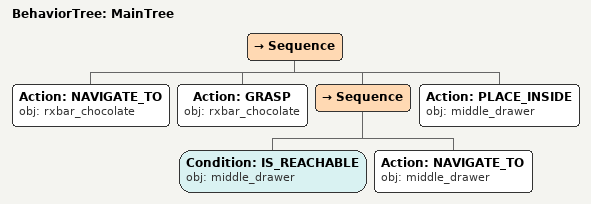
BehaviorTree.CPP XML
<root main_tree_to_execute="MainTree">
  <BehaviorTree ID="MainTree">
    <Sequence>
      <!-- Navigate to rxbar_chocolate -->
      <Action ID="NAVIGATE_TO" obj="rxbar_chocolate" />
      <!-- Grasp rxbar_chocolate -->
      <Action ID="GRASP" obj="rxbar_chocolate" />
      <Sequence>
        <!-- Check middle_drawer is reachable before NAVIGATE_TO -->
        <Condition ID="IS_REACHABLE" obj="middle_drawer" />
        <!-- Navigate to middle_drawer -->
        <Action ID="NAVIGATE_TO" obj="middle_drawer" />
      </Sequence>
      <!-- Place inside middle_drawer -->
      <Action ID="PLACE_INSIDE" obj="middle_drawer" />
    </Sequence>
  </BehaviorTree>
</root>
